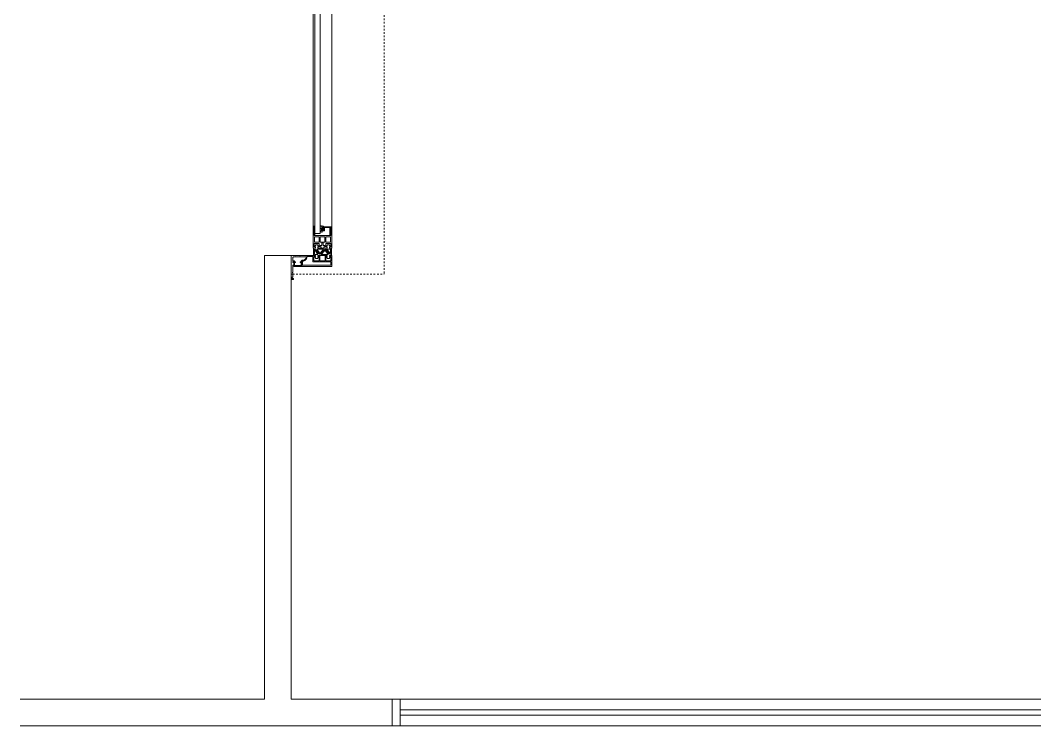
# Model space of a CAD drawing. Header units: millimetres. Extents: x -21807 to 26525, y -2564 to 60640.
# Drawn here: x -619 to 1291, y 53167 to 54494 of the extents above; entities that cross this region are included whole.
import ezdxf

# ---------------------------------------------------------------- set-up
doc = ezdxf.new("R2010")
doc.units = ezdxf.units.MM
doc.linetypes.add('Dash', pattern=[6.35, 3.175, -3.175])
for name, color, linetype, lineweight in [('A-DETL-GENF', 7, 'Continuous', 5), ('A-GENM', 7, 'Continuous', 5), ('A-WALL', 7, 'Continuous', 9)]:
    doc.layers.add(name, color=color, linetype=linetype, lineweight=lineweight)
for name, color, linetype, lineweight, true_color in [('A-DOOR', 5, 'Continuous', 9, 0x0000ff), ('A-DOOR-HDLN', 5, 'Dash', 9, 0x0000ff), ('A-GLAZ', 7, 'Continuous', 9, 0x00007f)]:
    doc.layers.add(name, color=color, linetype=linetype, lineweight=lineweight, true_color=true_color)

# ---------------------------------------------------------------- blocks, each defined once
blk = doc.blocks.new('Automatic-Door_Single_Gilgen_SL-PSXP_Without-Side-Panel_On-Wall - Automatic-Door_Single_Gilgen_SL-PSXP_Without-Side-Panel_On-Wall-V4-MẶT BẰNG PHÂN VÙNG ÁP SUẤT')
at = {"layer": 'A-DETL-GENF', "color": 254, "lineweight": 9, "true_color": 0xcccccc}
for p, q in [((486, 101.5), (446, 101.5)), ((446, 101.5), (446, 99.5)), ((446, 99.5), (446, 84.7)), ((462.5, 99.5), (446, 99.5)), ((446, 99.5), (448, 99.5)), ((447.6, 87.9), (447.6, 97.9)), ((447.6, 97.9), (462.5, 97.9)), ((448, 99.5), (450, 99.5)), ((450, 99.5), (462.5, 99.5)), ((462.5, 97.9), (462.5, 99.5)), ((462.5, 99.5), (462.5, 68.5)), ((465, 90.2), (465, 99)), ((465, 99), (475, 99)), ((475, 99), (475, 90.2)), ((477.5, 90.2), (477.5, 99.5)), ((477.5, 99.5), (484, 99.5)), ((483.2, 98.4), (480, 96.6)), ((480, 96.6), (480, 93.4)), ((484, 97.4), (483.9, 98.2)), ((484, 99.5), (484, 97.4)), ((486, 97.4), (484, 97.4)), ((484, 97.4), (486, 97.4)), ((486, 97.4), (486, 101.5)), ((496.5, 101), (486, 101)), ((486, 101), (486, 97.4)), ((488, 92.5), (488, 99)), ((488, 99), (495.9, 99)), ((494.5, 97.1), (488, 92.5)), ((489.8, 91.9), (495.4, 95.8)), ((498.5, 101), (500, 101)), ((502, 99.5), (502, 97.4)), ((502.8, 98.4), (506, 96.6)), ((443.4, 79.5), (445.1, 79.5)), ((445.1, 79.5), (446.4, 82.6)), ((446, 84.7), (446, 86.7)), ((446, 84.7), (447.6, 84.7)), ((446.4, 82.6), (449.2, 82.6)), ((453.7, 87.9), (447.6, 87.9)), ((447.6, 84.7), (447.6, 86.3)), ((447.6, 86.3), (452.1, 86.3)), ((449.2, 82.6), (447.8, 79.5)), ((447.8, 79.5), (449.3, 79.5)), ((449.3, 79.5), (450.6, 82.3)), ((450.6, 82.3), (453.9, 82.3)), ((452.1, 86.3), (452.1, 84.7)), ((452.1, 84.7), (453.7, 84.7)), ((453.7, 84.7), (453.7, 87.9)), ((453.9, 82.3), (453.9, 79.5)), ((453.9, 79.5), (454.9, 79.5)), ((456.4, 82.2), (456.4, 83.5)), ((475, 90.2), (465, 90.2)), ((465, 79.6), (465, 88.4)), ((465, 88.4), (475, 88.4)), ((475, 79.6), (465, 79.6)), ((465, 69), (465, 77.8)), ((465, 77.8), (475, 77.8)), ((475, 88.4), (475, 79.6)), ((475, 77.8), (475, 69)), ((476.5, 82.9), (476.5, 85.1)), ((476.5, 85.1), (480.8, 85.1)), ((480.8, 82.9), (476.5, 82.9)), ((484, 90.2), (477.5, 90.2)), ((477.5, 68.5), (477.5, 77.8)), ((477.5, 77.8), (484, 77.8)), ((480, 93.4), (483.2, 91.6)), ((483.2, 76.4), (480, 74.6)), ((480.8, 85.1), (481.5, 85.4)), ((481.5, 82.6), (480.8, 82.9)), ((481.5, 85.4), (481.5, 88.4)), ((481.5, 88.4), (484, 88.4)), ((481.5, 79.6), (481.5, 82.6)), ((484, 79.6), (481.5, 79.6)), ((483.9, 91.8), (484, 92.6)), ((484, 92.6), (486, 92.6)), ((486, 92.6), (484, 92.6)), ((484, 92.6), (484, 90.2)), ((484, 88.4), (484, 86.4)), ((484, 86.4), (486, 86.4)), ((486, 81.6), (484, 81.6)), ((484, 81.6), (484, 79.6)), ((484, 77.8), (484, 75.4)), ((486, 92.6), (486, 75.4)), ((486, 86.4), (486, 92.6)), ((486, 75.4), (486, 81.6)), ((488, 73.4), (488, 86.2)), ((488, 86.2), (494.9, 80.5)), ((494.8, 78.1), (488, 73.4)), ((491.1, 73.7), (495.6, 76.9)), ((502, 92.6), (502, 90.5)), ((502, 77.5), (502, 75.4)), ((506, 93.4), (502.8, 91.6)), ((502.8, 76.4), (506, 74.6)), ((510, 84.5), (510, 89)), ((510, 79), (510, 83.5)), ((510, 73), (510, 77.5)), ((461.3, 69.5), (444.8, 69.5)), ((444.8, 69.5), (445, 66.9)), ((445, 66.9), (446, 66.9)), ((446, 66.9), (446, 68.5)), ((446, 68.5), (461.3, 68.5)), ((462.5, 68.5), (446, 68.5)), ((446, 68.5), (446, 66.5)), ((446, 66.5), (486, 66.5)), ((461.3, 68.5), (461.3, 69.5)), ((475, 69), (465, 69)), ((484, 68.5), (477.5, 68.5)), ((480, 74.6), (480, 71.4)), ((480, 71.4), (483.2, 69.6)), ((484, 75.4), (483.9, 76.2)), ((483.9, 69.8), (484, 70.6)), ((486, 75.4), (484, 75.4)), ((484, 75.4), (486, 75.4)), ((484, 70.6), (486, 70.6)), ((486, 70.6), (484, 70.6)), ((484, 70.6), (484, 68.5)), ((486, 70.6), (486, 67)), ((486, 66.5), (486, 70.6)), ((486, 67), (487.5, 67)), ((488.5, 68), (488.5, 69)), ((502, 70.6), (502, 67.5)), ((506, 71.4), (502.8, 69.6)), ((510, 67.5), (510, 72)), ((500, 38.1), (500, 40.9)), ((502, 54.8), (503.8, 54.8)), ((504.3, 53.3), (502.5, 53.3)), ((509, 45.2), (509, 48.6)), ((510, 45.2), (509, 45.2)), ((510, 43.8), (510, 45.2)), ((511.5, 43.8), (510, 43.8)), ((510.5, 48.1), (510.5, 46.4)), ((511.5, 45.2), (511.5, 43.8)), ((513.4, 45.2), (511.5, 45.2)), ((512, 44.5), (513.1, 45.1)), ((512.2, 42.1), (512.2, 43.7)), ((513.2, 42.1), (512.2, 42.1)), ((513.1, 45.1), (514.1, 44.6)), ((513.2, 43.6), (513.2, 42.1)), ((518.8, 43.6), (513.2, 43.6)), ((514, 44.7), (513.4, 45.2)), ((515, 44.7), (514, 44.7)), ((514.1, 44.6), (518.3, 44.6)), ((515.7, 45), (515, 44.7)), ((518.3, 44.6), (519.1, 44.9)), ((519.1, 44.9), (520.5, 44.9)), ((500, 34.1), (500, 36.9)), ((510, 31.2), (511.5, 31.2)), ((510, 28), (510, 31.2)), ((511.5, 31.2), (511.5, 28)), ((511.5, 28), (513.5, 28)), ((513.1, 30.1), (512, 30.7)), ((512.2, 33.1), (513.2, 33.1)), ((512.2, 31.5), (512.2, 33.1)), ((514.1, 30.6), (513.1, 30.1)), ((513.2, 33.1), (513.2, 31.6)), ((513.2, 31.6), (518.8, 31.6)), ((513.5, 28), (513.5, 29.7)), ((518.3, 30.6), (514.1, 30.6)), ((514.1, 30.3), (519.5, 30.3)), ((519.1, 30.3), (518.3, 30.6)), ((520.1, 29.7), (518.5, 29.7)), ((518.5, 28), (531.4, 28)), ((520.5, 30.3), (519.1, 30.3)), ((519.5, 30.3), (520.1, 29.7)), ((532.6, 28), (541, 28)), ((541, 26.5), (543.8, 26.5)), ((542.7, 28), (543.6, 29.5)), ((543.8, 28), (542.7, 28)), ((543.6, 29.5), (545, 29.5)), ((543.8, 26.5), (543.8, 28)), ((545, 29.5), (545, 25))]:
    blk.add_line(p, q, dxfattribs=at)
at = {"layer": 'A-DETL-GENF', "color": 254, "lineweight": 9, "true_color": 0xe5e5e5}
blk.add_line((500, 101.5), (500.7, 101.5), dxfattribs=at)
at = {"layer": 'A-DETL-GENF', "color": 254, "lineweight": 9, "true_color": 0xe1e1e1}
for p, q in [((500, 97.4), (500, 101)), ((500, 101), (500, 97.4)), ((500.7, 97.4), (500, 97.4)), ((500, 97.4), (500.7, 97.4)), ((500, 92.6), (500.7, 92.6)), ((500, 89), (500, 92.6)), ((500, 92.6), (500, 89)), ((500.7, 92.6), (500, 92.6)), ((500.7, 89), (500, 89)), ((500, 79), (500.7, 79)), ((500, 75.4), (500, 79)), ((500, 79), (500, 75.4)), ((500.7, 75.4), (500, 75.4)), ((500, 75.4), (500.7, 75.4)), ((500, 70.6), (500.7, 70.6)), ((500, 67), (500, 70.6)), ((500, 70.6), (500, 67)), ((500.7, 70.6), (500, 70.6)), ((500, 42.1), (500, 42.3))]:
    blk.add_line(p, q, dxfattribs=at)
at = {"layer": 'A-DETL-GENF', "color": 254, "lineweight": 9, "true_color": 0xd9d9d9}
for p, q in [((500.7, 101.5), (520.5, 101.5)), ((502, 97.4), (500.7, 97.4)), ((500.7, 97.4), (502, 97.4)), ((510, 99.5), (502, 99.5)), ((506, 96.6), (506, 93.4)), ((510, 90.5), (510, 99.5)), ((518.5, 99.5), (512, 99.5)), ((512, 99.5), (512, 66)), ((518.5, 46.4), (518.5, 99.5)), ((520.5, 101.5), (520.5, 45)), ((495.8, 81.6), (490.2, 86.4)), ((496.4, 81.1), (490.2, 86.4)), ((490.4, 91.1), (494.9, 94.3)), ((491.1, 87.5), (498, 81.8)), ((498, 94.6), (491.2, 89.9)), ((498, 81.8), (498, 94.6)), ((500, 89), (500, 79)), ((500.7, 92.6), (502, 92.6)), ((502, 92.6), (500.7, 92.6)), ((510, 89), (500.7, 89)), ((500.7, 79), (510, 79)), ((502, 90.5), (510, 90.5)), ((510, 77.5), (502, 77.5)), ((500, 67), (489.5, 67)), ((490.1, 69), (498, 69)), ((490.6, 72.1), (496.2, 76.1)), ((498, 75.5), (491.5, 70.9)), ((498, 69), (498, 75.5)), ((500, 42.3), (500, 67)), ((502, 75.4), (500.7, 75.4)), ((500.7, 75.4), (502, 75.4)), ((500.7, 70.6), (502, 70.6)), ((502, 70.6), (500.7, 70.6)), ((502, 67.5), (510, 67.5)), ((502, 66), (502, 54.8)), ((512, 66), (502, 66)), ((506, 74.6), (506, 71.4)), ((502.5, 53.3), (502.5, 30)), ((508.7, 49.3), (505, 53)), ((506.3, 53.8), (509.5, 50.6)), ((510.5, 46.4), (518.5, 46.4)), ((520.5, 45), (515.7, 45)), ((518.8, 31.6), (518.8, 43.6)), ((520.5, 44.9), (520.5, 30.3)), ((500, 25), (500, 32.9)), ((545, 25), (500.7, 25)), ((504.5, 28), (510, 28)), ((513.5, 29.7), (514.1, 30.3)), ((518.5, 29.7), (518.5, 28)), ((541, 28), (541, 26.5))]:
    blk.add_line(p, q, dxfattribs=at)
at = {"layer": 'A-DETL-GENF', "color": 254, "lineweight": 9, "true_color": 0xeaeaea}
blk.add_line((500.7, 25), (500, 25), dxfattribs=at)
at = {"layer": 'A-DETL-GENF', "color": 254, "lineweight": 9, "true_color": 0xcccccc}
for centre, radius, start, end in [((483.4, 98), 0.492, 21.228, 120), ((492.5, 100), 3.5, 305, 344.2184), ((491.5, 99.3), 6, 305, 353.8814), ((492.3, 100.1), 5.21, 306.2325, 359.1484), ((496.5, 100), 1, 359.1484, 90), ((498.5, 100), 1, 90, 186.1018), ((502.9, 97.5), 0.952, 96.2504, 185.2378), ((429.8, 85.3), 14.8, 337.0086, 356.9914), ((447.2, 84.4), 2.66, 117.6074, 176.9914), ((447.4, 86.1), 1.99, 225.6086, 348.3854), ((454.2, 88.8), 5.7, 212.026, 293.4067), ((457.5, 79.8), 2.6, 113.5555, 186.4445), ((483.4, 92), 0.492, 240, 338.772), ((483.4, 76), 0.492, 21.228, 120), ((491.6, 89.3), 3.19, 125, 230.3062), ((492.1, 88.7), 3, 125, 230), ((492.1, 88.7), 1.5, 125, 230), ((493.9, 79.3), 1.5, 305, 50), ((493.9, 79.3), 3, 305, 35), ((494.5, 78.5), 3, 305, 2.9676), ((494.5, 78.8), 3, 10.2743, 50), ((502.9, 92.5), 0.943, 173.7844, 264.349), ((502.9, 75.6), 0.878, 91.2948, 190.2472), ((483.4, 70), 0.492, 240, 338.772), ((487.5, 68), 1, 270, 360), ((494.5, 68.7), 6, 125, 177.8665), ((493.5, 68), 5, 125, 180.3809), ((489.5, 68), 1, 179.1484, 270), ((493.5, 68), 3.5, 125, 164.2184), ((503, 70.5), 0.96, 175.0696, 263.2793), ((509.8, 72.5), 0.536, 318.7504, 68.7493), ((499.9, 41.5), 0.595, 281.6671, 310.1518), ((499.9, 41.5), 0.595, 21.3635, 64.0905), ((503.8, 51.3), 3.5, 45, 90), ((504.3, 52.3), 1, 45, 90), ((508, 48.6), 1, 0, 45), ((507, 48.1), 3.5, 0, 45), ((512.8, 44.3), 0.859, 168.366, 223.634), ((499.7, 37.5), 0.649, 21.288, 63.8639), ((499.7, 37.5), 0.649, 296.1361, 338.712), ((499.9, 33.5), 0.6, 34.74, 76.428), ((499.9, 33.5), 0.6, 297.468, 325.26), ((504.5, 30), 2, 195, 255), ((512.8, 30.9), 0.89, 136.515, 193.485), ((532, 28), 0.583, 180, 225), ((532, 28), 0.583, 300, 330)]:
    blk.add_arc(centre, radius, start, end, dxfattribs=at)
at = {"layer": 'A-DETL-GENF', "color": 254, "lineweight": 9, "true_color": 0xd9d9d9}
for centre, radius, start, end in [((491.5, 99.3), 6, 353.8814, 6.1018), ((494.5, 78.8), 3, 357.0324, 10.2743), ((509.9, 84), 0.52, 29.5995, 73.9988), ((509.9, 84), 0.52, 286.0012, 330.4005), ((509.9, 84), 0.52, 345.2002, 14.7998), ((509.8, 72.5), 0.536, 291.2507, 318.7504), ((499.9, 41.5), 0.595, 310.1518, 338.6365), ((499.9, 41.5), 0.595, 352.8788, 21.3635), ((499.9, 33.5), 0.6, 283.572, 297.468), ((499.7, 37.5), 0.649, 352.904, 21.288), ((499.9, 33.5), 0.6, 325.26, 34.74), ((504.5, 30), 2, 180, 195), ((504.5, 30), 2, 255, 270), ((532, 28), 0.583, 225, 255), ((532, 28), 0.583, 330, 360)]:
    blk.add_arc(centre, radius, start, end, dxfattribs=at)
at = {"layer": 'A-DETL-GENF', "color": 254, "lineweight": 9, "true_color": 0xe1e1e1}
for centre, radius, start, end in [((493.9, 79.3), 3, 35, 50), ((509.9, 84), 0.52, 14.7998, 29.5995), ((509.9, 84), 0.52, 330.4005, 345.2002), ((499.9, 41.5), 0.595, 64.0905, 78.3329), ((499.9, 41.5), 0.595, 338.6365, 352.8788), ((499.7, 37.5), 0.649, 338.712, 352.904), ((532, 28), 0.583, 255, 270), ((532, 28), 0.583, 270, 285), ((532, 28), 0.583, 285, 300)]:
    blk.add_arc(centre, radius, start, end, dxfattribs=at)
at = {"layer": 'A-DOOR-HDLN', "color": 254, "lineweight": 13, "true_color": 0xccccff}
for p in [(-1565, 200), (535, 27.9)]:
    blk.add_line(p, (535, 200), dxfattribs=at)
at = {"layer": 'A-DOOR-HDLN', "color": 254, "lineweight": 13, "true_color": 0xd9d9f7}
blk.add_line((535, 25), (535, 26.9), dxfattribs=at)
at = {"layer": 'A-GENM', "color": 254, "lineweight": 9, "true_color": 0xcccccc}
for p, q in [((-503, 101.5), (446, 101.5)), ((-514.5, 79.5), (458.5, 79.5)), ((458.5, 79.5), (458.5, 69.5)), ((458.5, 69.5), (-514.5, 69.5)), ((-503, 66.5), (446, 66.5))]:
    blk.add_line(p, q, dxfattribs=at)
blk = doc.blocks.new('AK_OViewTuongPanel - 2000x1200-V19-MẶT BẰNG PHÂN VÙNG ÁP SUẤT')
at = {"layer": 'A-GLAZ', "color": 254, "lineweight": 13, "true_color": 0xcccce5}
for p, q in [((-1015, 25), (-1015, -25)), ((-1000, 25), (-1015, 25)), ((-1000, -25), (-1000, 25)), ((1000, 25), (-1000, 25)), ((1015, 25), (1000, 25)), ((1000, 25), (1000, -25)), ((1015, -25), (1015, 25)), ((1000, 5), (-1000, 5)), ((-1000, 5), (-1000, -5)), ((1000, -5), (1000, 5)), ((-1000, -5), (1000, -5)), ((-1015, -25), (-1000, -25)), ((-1000, -25), (1000, -25)), ((1000, -25), (1015, -25))]:
    blk.add_line(p, q, dxfattribs=at)
at = {"layer": 'A-GLAZ', "color": 7, "lineweight": 13, "true_color": 0xf3f3f9}
for p, q in [((-1015, -25), (-1015, 25)), ((1015, 25), (1015, -25)), ((-1000, -5), (-1000, 5)), ((-1000, 5), (-1000, -5)), ((1000, 5), (1000, -5)), ((1000, -5), (1000, 5))]:
    blk.add_line(p, q, dxfattribs=at)
at = {"layer": 'A-GLAZ', "color": 7, "lineweight": 13, "true_color": 0xececf5}
for p, q in [((-1015, 25), (-1000, 25)), ((-1000, 25), (-1000, 5)), ((1000, 25), (1015, 25)), ((1000, 5), (1000, 25)), ((-1000, -5), (-1000, -25)), ((1000, -25), (1000, -5)), ((-1000, -25), (-1015, -25)), ((1015, -25), (1000, -25))]:
    blk.add_line(p, q, dxfattribs=at)
at = {"layer": 'A-GLAZ', "color": 254, "lineweight": 13, "true_color": 0xe0e0ef}
for p, q in [((-1000, 25), (1000, 25)), ((-1000, 5), (1000, 5)), ((1000, -5), (-1000, -5)), ((1000, -25), (-1000, -25))]:
    blk.add_line(p, q, dxfattribs=at)
blk = doc.blocks.new('AK-SGS-M3-A_rvt-1-MẶT BẰNG PHÂN VÙNG ÁP SUẤT')
at = {"layer": 'A-WALL', "color": 254, "lineweight": 13, "true_color": 0xcccccc}
for p, q in [((-108.6, 54051.9), (-158.6, 54051.9)), ((-158.6, 54051.9), (-158.6, 53216.9)), ((-108.6, 53216.9), (-108.6, 54006.9)), ((-158.6, 53216.9), (-618.6, 53216.9)), ((81.4, 53216.9), (-108.6, 53216.9)), ((-618.6, 53166.9), (81.4, 53166.9))]:
    blk.add_line(p, q, dxfattribs=at)
at = {"layer": 'A-WALL', "color": 254, "lineweight": 13, "true_color": 0xe0e0e0}
for p, q in [((-158.6, 54051.9), (-108.6, 54051.9)), ((-158.6, 54051.9), (-158.6, 53216.9)), ((-108.6, 53216.9), (-108.6, 54006.9)), ((-158.6, 53216.9), (-618.6, 53216.9)), ((81.4, 53216.9), (-108.6, 53216.9)), ((96.4, 53216.9), (2096.4, 53216.9)), ((-618.6, 53166.9), (81.4, 53166.9)), ((2096.4, 53166.9), (96.4, 53166.9))]:
    blk.add_line(p, q, dxfattribs=at)
at = {"layer": 'A-WALL', "color": 254, "lineweight": 13, "true_color": 0xeaeaea}
blk.add_line((-108.6, 54051.2), (-108.6, 54051.9), dxfattribs=at)
at = {"layer": 'A-WALL', "color": 7, "lineweight": 13, "true_color": 0xebebeb}
blk.add_line((-108.6, 54051.2), (-108.6, 54051.9), dxfattribs=at)
at = {"layer": 'A-WALL', "color": 254, "lineweight": 13, "true_color": 0xd9d9d9}
blk.add_line((-108.6, 54006.9), (-108.6, 54051.2), dxfattribs=at)
at = {"layer": 'A-WALL', "color": 254, "lineweight": 13, "true_color": 0xe5e5e5}
blk.add_line((-108.6, 54006.9), (-108.6, 54051.2), dxfattribs=at)
at = {"layer": 'A-WALL', "color": 7, "lineweight": 13, "true_color": 0xececec}
for p, q in [((81.4, 53166.9), (81.4, 53216.9)), ((81.4, 53216.9), (96.4, 53216.9)), ((2096.4, 53216.9), (96.4, 53216.9)), ((96.4, 53166.9), (81.4, 53166.9)), ((96.4, 53166.9), (2096.4, 53166.9))]:
    blk.add_line(p, q, dxfattribs=at)
at = {"layer": 'A-WALL', "color": 7, "lineweight": 13, "true_color": 0xf3f3f3}
for p, q in [((81.4, 53166.9), (81.4, 53216.9)), ((96.4, 53216.9), (81.4, 53216.9)), ((81.4, 53166.9), (96.4, 53166.9))]:
    blk.add_line(p, q, dxfattribs=at)
at = {"layer": 'A-DOOR', "color": 9, "lineweight": 13, "true_color": 0xaaaad4, "rotation": 269.9999999999999}
blk.add_blockref('Automatic-Door_Single_Gilgen_SL-PSXP_Without-Side-Panel_On-Wall - Automatic-Door_Single_Gilgen_SL-PSXP_Without-Side-Panel_On-Wall-V4-MẶT BẰNG PHÂN VÙNG ÁP SUẤT', (-133.6, 54551.9), dxfattribs=at)
at = {"layer": 'A-GLAZ', "color": 9, "lineweight": 13, "true_color": 0xaaaad4, "rotation": 180}
blk.add_blockref('AK_OViewTuongPanel - 2000x1200-V19-MẶT BẰNG PHÂN VÙNG ÁP SUẤT', (1096.4, 53191.9), dxfattribs=at)

msp = doc.modelspace()

# ---------------------------------------------------------------- block references
at = {"lineweight": 5}
msp.add_blockref('AK-SGS-M3-A_rvt-1-MẶT BẰNG PHÂN VÙNG ÁP SUẤT', (0, 0), dxfattribs=at)

doc.saveas('drawing.dxf')
